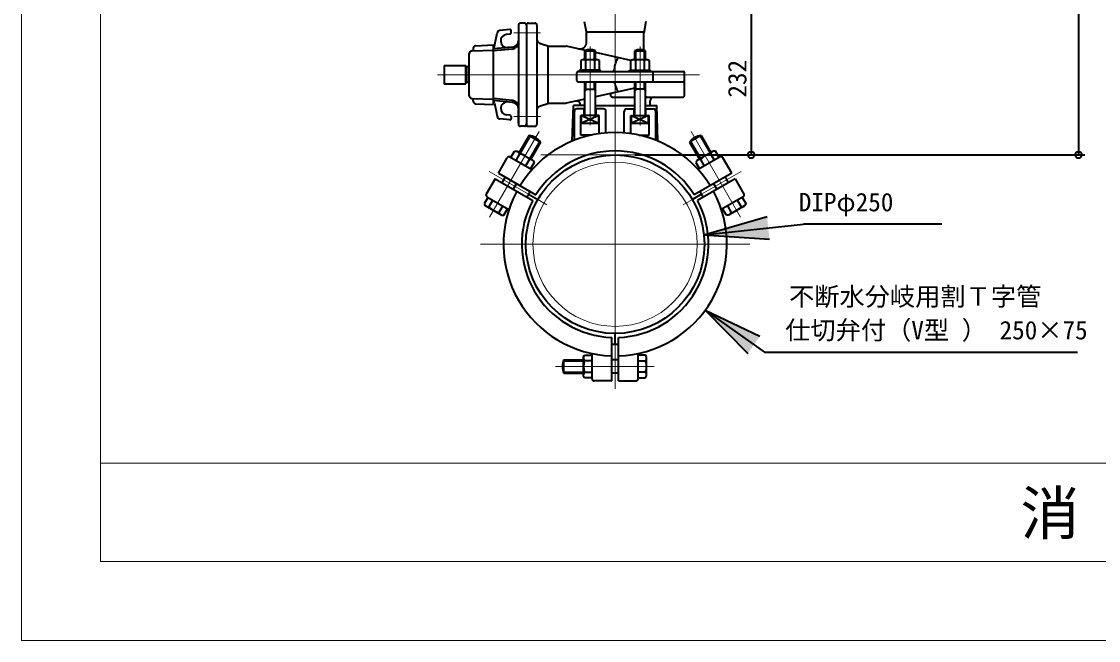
# Model space of a CAD drawing. Units: millimetres at full size, sheet at 1:20; details may follow other scales. Extents: x -5952 to 5966, y -3160 to 3160.
# Drawn here: x -4147 to -2508, y -920 to 22 of the extents above; entities that cross this region are included whole.
import ezdxf
from ezdxf.enums import TextEntityAlignment as Align

# ---------------------------------------------------------------- set-up
doc = ezdxf.new("R2010")
doc.units = ezdxf.units.MM
doc.header["$LTSCALE"] = 20
doc.header["$PDMODE"] = 32
doc.header["$PDSIZE"] = 10
for name, color, linetype, lineweight in [('0-5_TEMP01', 3, 'Continuous', 18), ('0-6_T字管', 6, 'Continuous', 35), ('0-8_細線', 7, 'Continuous', 9), ('0-A_図面標題', 3, 'Continuous', 18), ('0-B_図面枠', 3, 'Continuous', 18), ('0-C_寸法', 1, 'Continuous', 40)]:
    doc.layers.add(name, color=color, linetype=linetype, lineweight=lineweight)
doc.styles.add('ＭＳ ゴシック', font='')
doc.styles.get('ＭＳ ゴシック').set_extended_font_data('MS Gothic')

msp = doc.modelspace()

# ---------------------------------------------------------------- linework, layer by layer
at = {"layer": '0-5_TEMP01'}
for p, q in [((-4146.91, 3160.37), (-4146.91, -919.63)), ((-3243.76, -452.44), (-3243.76, 88.66)), ((-3397.8, 4.86), (-3357.12, 4.86)), ((-3281.77, -135.23), (-3281.77, -15.86)), ((-3205.77, -135.82), (-3205.77, -15.86)), ((-3514.21, -58.64), (-3115.53, -58.64)), ((-3397.8, -122.14), (-3357.12, -122.14)), ((-3434.64, -275.25), (-3359.54, -145.17)), ((-3052.89, -275.25), (-3127.99, -145.17)), ((-3356.52, -180.84), (-3131.01, -180.84)), ((-3435.61, -205.88), (-3375.4, -240.64)), ((-3051.92, -205.88), (-3112.13, -240.64)), ((-3361.37, -248.74), (-3347.42, -256.8)), ((-3126.16, -248.74), (-3140.12, -256.8)), ((-3448.67, -316.64), (-3038.86, -316.64)), ((-3243.76, -536.75), (-3243.76, -468.64)), ((-3184.18, -502.64), (-3334.38, -502.64)), ((-4146.91, -919.63), (1793.09, -919.63))]:
    msp.add_line(p, q, dxfattribs=at)
at = {"layer": '0-6_T字管'}
for p, q in [((-3390.76, 16.86), (-3390.76, -134.14)), ((-3381.77, 19.86), (-3387.77, 19.86)), ((-3378.76, 16.86), (-3378.76, -134.14)), ((-3375.77, 19.86), (-3365.76, 19.86)), ((-3362.77, 16.86), (-3362.77, -134.14)), ((-3290.7, 22.24), (-3287.26, 4.36)), ((-3196.82, 22.24), (-3200.27, 4.36)), ((-3427.06, -15.37), (-3423.39, 4.64)), ((-3403.96, 10.16), (-3418.95, 8.71)), ((-3403.58, 3.17), (-3408.81, 2.66)), ((-3401.77, 5.15), (-3401.77, 8.17)), ((-3287.26, 6.35), (-3200.27, 6.35)), ((-3287.26, -9.52), (-3287.26, 4.36)), ((-3200.27, -21.34), (-3200.27, 4.36)), ((-3455.93, -14.49), (-3428.76, -13.38)), ((-3428.76, -103.9), (-3428.76, -13.38)), ((-3358.66, -10.51), (-3344.77, -15.14)), ((-3345.77, -102.14), (-3345.77, -15.14)), ((-3344.77, -15.14), (-3318.11, -15.14)), ((-3288.52, -21.7), (-3318.11, -15.14)), ((-3465.76, -90.8), (-3465.76, -26.48)), ((-3461.93, -22.48), (-3428.76, -21.14)), ((-3459.76, -18.48), (-3459.76, -22.4)), ((-3399.81, -16.56), (-3428.76, -19.36)), ((-3399.81, -19.57), (-3428.76, -22.36)), ((-3399.81, -16.56), (-3406.89, -17.25)), ((-3289.76, -35.64), (-3289.76, -22.14)), ((-3289.76, -22.14), (-3273.77, -22.14)), ((-3288.27, -35.64), (-3288.27, -22.14)), ((-3275.27, -35.64), (-3275.27, -22.14)), ((-3273.77, -35.64), (-3273.77, -22.14)), ((-3219.62, -36.98), (-3273.77, -24.98)), ((-3213.77, -35.64), (-3213.77, -22.14)), ((-3213.77, -22.14), (-3197.76, -22.14)), ((-3212.26, -35.64), (-3212.26, -22.14)), ((-3199.27, -35.64), (-3199.27, -22.14)), ((-3197.76, -35.64), (-3197.76, -22.14)), ((-3503.76, -44.89), (-3470.77, -44.89)), ((-3470.77, -72.39), (-3470.77, -44.89)), ((-3469.96, -46.64), (-3470.77, -47.11)), ((-3469.96, -46.64), (-3469.96, -70.64)), ((-3295.62, -37), (-3293.27, -35.64)), ((-3295.62, -51.64), (-3295.62, -37)), ((-3293.27, -35.64), (-3270.26, -35.64)), ((-3288.7, -37), (-3288.7, -51.64)), ((-3274.84, -51.64), (-3274.84, -37)), ((-3270.26, -35.64), (-3267.91, -37)), ((-3267.91, -37), (-3267.91, -51.64)), ((-3219.62, -37), (-3217.26, -35.64)), ((-3219.62, -51.64), (-3219.62, -37)), ((-3217.26, -35.64), (-3194.27, -35.64)), ((-3212.69, -37), (-3212.69, -51.64)), ((-3198.84, -51.64), (-3198.84, -37)), ((-3194.27, -35.64), (-3191.91, -37)), ((-3191.91, -37), (-3191.91, -51.64)), ((-3378.76, -58.64), (-3378.76, -134.14)), ((-3301.77, -67.64), (-3301.77, -55.64)), ((-3299.76, -53.64), (-3140.26, -53.64)), ((-3265.76, -51.64), (-3297.76, -51.64)), ((-3297.76, -53.64), (-3297.76, -51.64)), ((-3265.76, -53.64), (-3265.76, -51.64)), ((-3221.76, -51.64), (-3189.76, -51.64)), ((-3221.76, -53.64), (-3221.76, -51.64)), ((-3189.76, -53.64), (-3189.76, -51.64)), ((-3185.77, -69.64), (-3185.77, -53.64)), ((-3138.27, -90.64), (-3138.27, -55.64)), ((-3299.76, -69.64), (-3205.77, -69.64)), ((-3289.76, -120.64), (-3289.76, -69.64)), ((-3288.27, -80.64), (-3289.76, -83.24)), ((-3289.76, -80.64), (-3273.77, -80.64)), ((-3288.27, -80.64), (-3288.27, -69.64)), ((-3275.27, -80.64), (-3275.27, -69.64)), ((-3275.27, -80.64), (-3273.77, -83.24)), ((-3273.77, -120.64), (-3273.77, -69.64)), ((-3213.77, -79.01), (-3273.77, -92.31)), ((-3213.77, -120.64), (-3213.77, -69.64)), ((-3197.76, -80.64), (-3213.77, -80.64)), ((-3212.26, -80.64), (-3213.77, -83.24)), ((-3212.26, -80.64), (-3212.26, -69.64)), ((-3205.77, -69.64), (-3140.26, -69.64)), ((-3199.27, -80.64), (-3199.27, -69.64)), ((-3199.27, -80.64), (-3197.76, -83.24)), ((-3197.76, -120.64), (-3197.76, -69.64)), ((-3461.93, -94.8), (-3428.76, -96.14)), ((-3459.76, -98.8), (-3459.76, -94.89)), ((-3399.81, -97.71), (-3428.76, -94.92)), ((-3399.81, -100.72), (-3428.76, -97.93)), ((-3289.76, -95.86), (-3318.11, -102.14)), ((-3247.87, -92.64), (-3213.77, -92.64)), ((-3197.76, -92.64), (-3140.26, -92.64)), ((-3455.93, -102.8), (-3428.76, -103.9)), ((-3427.06, -101.91), (-3423.39, -121.92)), ((-3390.76, -132.14), (-3390.76, -112.14)), ((-3362.77, -112.14), (-3362.77, -132.14)), ((-3358.66, -106.78), (-3344.77, -102.14)), ((-3345.77, -102.14), (-3318.11, -102.14)), ((-3308.92, -159.62), (-3307.27, -105.64)), ((-3289.76, -105.64), (-3307.27, -105.64)), ((-3305.77, -158.35), (-3305.77, -114.64)), ((-3289.76, -110.64), (-3301.77, -110.64)), ((-3297.01, -105.64), (-3297.01, -103.7)), ((-3290.76, -120.64), (-3290.76, -110.64)), ((-3273.77, -105.64), (-3213.77, -105.64)), ((-3261.76, -110.64), (-3273.77, -110.64)), ((-3272.76, -120.64), (-3272.76, -110.64)), ((-3257.76, -147.22), (-3257.76, -114.64)), ((-3229.76, -147.22), (-3229.76, -114.64)), ((-3225.77, -110.64), (-3213.77, -110.64)), ((-3214.76, -120.64), (-3214.76, -110.64)), ((-3197.76, -105.64), (-3180.26, -105.64)), ((-3197.76, -110.64), (-3185.77, -110.64)), ((-3196.76, -120.64), (-3196.76, -110.64)), ((-3190.51, -105.64), (-3190.51, -98.64)), ((-3181.77, -158.35), (-3181.77, -114.64)), ((-3178.61, -159.62), (-3180.26, -105.64)), ((-3403.96, -127.45), (-3418.95, -126)), ((-3403.58, -120.45), (-3408.81, -119.94)), ((-3401.77, -122.44), (-3401.77, -125.46)), ((-3295.77, -150.64), (-3295.77, -120.64)), ((-3267.76, -120.64), (-3295.77, -120.64)), ((-3268.76, -120.64), (-3294.77, -132.64)), ((-3294.77, -132.64), (-3294.77, -120.64)), ((-3267.76, -148.34), (-3267.76, -120.64)), ((-3219.77, -120.64), (-3191.76, -120.64)), ((-3219.77, -148.34), (-3219.77, -120.64)), ((-3192.76, -120.64), (-3218.76, -132.64)), ((-3218.76, -120.64), (-3192.76, -132.64)), ((-3218.76, -132.64), (-3218.76, -120.64)), ((-3192.76, -132.64), (-3192.76, -120.64)), ((-3191.76, -150.64), (-3191.76, -120.64)), ((-3381.77, -137.14), (-3387.77, -137.14)), ((-3375.77, -137.14), (-3365.76, -137.14)), ((-3294.77, -132.64), (-3268.76, -132.64)), ((-3218.76, -132.64), (-3192.76, -132.64)), ((-3374.5, -151.09), (-3389.5, -177.07)), ((-3373.21, -151.84), (-3388.21, -177.83)), ((-3374.5, -151.09), (-3357.18, -161.09)), ((-3358.49, -160.34), (-3373.49, -186.32)), ((-3357.18, -161.09), (-3372.19, -187.07)), ((-3280.43, -150.64), (-3295.77, -150.64)), ((-3207.11, -150.64), (-3191.76, -150.64)), ((-3113.03, -151.09), (-3130.35, -161.09)), ((-3130.35, -161.09), (-3115.34, -187.07)), ((-3129.05, -160.34), (-3114.05, -186.32)), ((-3114.32, -151.84), (-3099.32, -177.83)), ((-3113.03, -151.09), (-3098.03, -177.07)), ((-3402.34, -184.67), (-3396.66, -174.83)), ((-3396.66, -174.83), (-3393.41, -174.83)), ((-3389.16, -179.16), (-3394.85, -189)), ((-3393.41, -174.83), (-3368.29, -189.33)), ((-3094.13, -174.83), (-3119.25, -189.33)), ((-3098.37, -179.16), (-3092.69, -189)), ((-3090.87, -174.83), (-3094.13, -174.83)), ((-3085.19, -184.67), (-3090.87, -174.83)), ((-3421.4, -208.31), (-3407.9, -184.93)), ((-3403.8, -183.83), (-3370.34, -203.16)), ((-3379.85, -197.66), (-3374.16, -187.81)), ((-3366.66, -192.15), (-3372.35, -201.99)), ((-3368.29, -189.33), (-3366.66, -192.15)), ((-3119.25, -189.33), (-3120.87, -192.15)), ((-3120.87, -192.15), (-3115.19, -201.99)), ((-3083.73, -183.83), (-3117.19, -203.16)), ((-3107.69, -197.66), (-3113.37, -187.81)), ((-3066.13, -208.31), (-3079.64, -184.93)), ((-3421.4, -208.31), (-3364.16, -241.36)), ((-3066.13, -208.31), (-3123.36, -241.36)), ((-3426.4, -216.98), (-3439.9, -240.35)), ((-3426.4, -216.98), (-3369.17, -250.01)), ((-3411.01, -214.31), (-3416.01, -222.97)), ((-3393.68, -224.31), (-3398.68, -232.98)), ((-3061.14, -216.98), (-3118.36, -250.01)), ((-3093.85, -224.31), (-3088.85, -232.98)), ((-3076.53, -214.31), (-3071.53, -222.97)), ((-3061.14, -216.98), (-3047.64, -240.35)), ((-3437.34, -245.29), (-3443.03, -255.14)), ((-3438.8, -244.45), (-3405.34, -263.78)), ((-3375.4, -240.64), (-3361.37, -248.74)), ((-3112.13, -240.64), (-3126.16, -248.74)), ((-3048.73, -244.45), (-3082.2, -263.78)), ((-3050.19, -245.29), (-3044.5, -255.14)), ((-3443.03, -255.14), (-3441.41, -257.96)), ((-3441.41, -257.96), (-3416.29, -272.46)), ((-3435.53, -259.47), (-3429.85, -249.62)), ((-3414.84, -258.29), (-3420.53, -268.13)), ((-3072.69, -258.29), (-3067, -268.13)), ((-3046.13, -257.96), (-3071.24, -272.46)), ((-3052, -259.47), (-3057.69, -249.62)), ((-3044.5, -255.14), (-3046.13, -257.96)), ((-3416.29, -272.46), (-3413.03, -272.46)), ((-3413.03, -272.46), (-3407.35, -262.62)), ((-3074.5, -272.46), (-3080.19, -262.62)), ((-3071.24, -272.46), (-3074.5, -272.46)), ((-3248.77, -524.64), (-3248.77, -458.55)), ((-3243.76, -468.64), (-3243.76, -452.44)), ((-3238.77, -524.64), (-3238.77, -458.55)), ((-3291.77, -488.14), (-3290.14, -485.32)), ((-3291.77, -517.14), (-3291.77, -488.14)), ((-3290.14, -485.32), (-3278.76, -485.32)), ((-3278.76, -521.64), (-3278.76, -483)), ((-3208.76, -521.64), (-3208.76, -483)), ((-3197.39, -485.32), (-3208.76, -485.32)), ((-3195.77, -488.14), (-3197.39, -485.32)), ((-3195.77, -517.14), (-3195.77, -488.14)), ((-3321.76, -512.64), (-3321.76, -492.64)), ((-3321.76, -492.64), (-3291.77, -492.64)), ((-3321.76, -494.14), (-3291.77, -494.14)), ((-3278.76, -493.98), (-3290.14, -493.98)), ((-3238.77, -492.64), (-3248.77, -492.64)), ((-3208.76, -493.98), (-3197.39, -493.98)), ((-3321.76, -511.14), (-3291.77, -511.14)), ((-3321.76, -512.64), (-3291.77, -512.64)), ((-3290.14, -519.96), (-3291.77, -517.14)), ((-3290.14, -511.31), (-3278.76, -511.31)), ((-3278.76, -519.96), (-3290.14, -519.96)), ((-3238.77, -512.64), (-3248.77, -512.64)), ((-3197.39, -511.31), (-3208.76, -511.31)), ((-3208.76, -519.96), (-3197.39, -519.96)), ((-3197.39, -519.96), (-3195.77, -517.14)), ((-3248.77, -524.64), (-3275.77, -524.64)), ((-3238.77, -524.64), (-3211.76, -524.64))]:
    msp.add_line(p, q, dxfattribs=at)
for points in [[(-3503.76, -44.89), (-3503.76, -72.39), (-3470.77, -72.39)], [(-3465.76, -46.64), (-3469.96, -46.64), (-3470.77, -47.11)], [(-3465.76, -70.64), (-3469.96, -70.64), (-3470.77, -70.18)], [(-3294.77, -120.64), (-3268.76, -132.64), (-3268.76, -120.64)]]:
    msp.add_lwpolyline(points, dxfattribs=at)
msp.add_circle((-3243.76, -316.64), 135.8, dxfattribs=at)
for centre, radius, start, end in [((-3387.77, 16.86), 3, 90, 180), ((-3381.77, 16.86), 3, 0, 90), ((-3375.77, 16.86), 3, 90, 180), ((-3365.76, 16.86), 3, 0, 90), ((-3418.47, 3.74), 5, 95.5, 169.621), ((-3407.86, -7.29), 10, 95.5, 275.5), ((-3403.76, 8.17), 2, 0, 95.5), ((-3403.76, 5.15), 2, 275.5, 0), ((-3455.77, -18.48), 4, 92.321, 180), ((-3431.97, -14.47), 5, 309.889, 349.621), ((-3400.77, -6.61), 10, 275.5, 0), ((-3400.77, -9.62), 10, 275.5, 0), ((-3356.77, -4.82), 6, 180, 251.565), ((-3297.26, -9.52), 10, 257.5, 0), ((-3461.76, -26.48), 4, 92.321, 180), ((-3281.77, -42.73), 22.09, 68.761, 111.239), ((-3185.77, -58.64), 60, 154.179, 172.705), ((-3205.77, -42.73), 22.09, 68.761, 111.239), ((-3292.16, -40.73), 5.09, 47.117, 90), ((-3281.77, -53.96), 18.32, 67.781, 112.219), ((-3271.38, -40.73), 5.09, 90, 132.883), ((-3216.16, -40.73), 5.09, 47.117, 90), ((-3205.77, -53.96), 18.32, 67.781, 112.219), ((-3195.38, -40.73), 5.09, 90, 132.883), ((-3299.76, -55.64), 2, 90, 180), ((-3248.26, -50.64), 3, 270, 352.705), ((-3140.26, -55.64), 2, 0, 90), ((-3299.76, -67.64), 2, 180, 270), ((-3247.19, -72.64), 3, 12.84, 90), ((-3185.77, -58.64), 60, 192.84, 205.821), ((-3194.27, -75.64), 6, 90, 125.685), ((-3140.26, -67.64), 2, 270, 0), ((-3461.76, -90.8), 4, 180, 267.679), ((-3400.77, -107.67), 10, 0, 84.5), ((-3247.87, -89.64), 3, 102.5, 270), ((-3194.27, -86.64), 6, 234.315, 270), ((-3184.52, -98.64), 6, 90, 180), ((-3140.26, -90.64), 2, 270, 0), ((-3455.77, -98.8), 4, 180, 267.679), ((-3431.97, -102.81), 5, 10.379, 50.111), ((-3407.86, -109.99), 10, 90, 264.5), ((-3400.77, -110.67), 10, 0, 84.5), ((-3356.77, -112.46), 6, 108.435, 180), ((-3301.77, -114.64), 4, 90, 180), ((-3302.02, -103.7), 5, 0, 102.5), ((-3261.76, -114.64), 4, 0, 90), ((-3225.77, -114.64), 4, 90, 180), ((-3185.77, -114.64), 4, 0, 90), ((-3418.47, -121.03), 5, 190.379, 264.5), ((-3403.76, -125.46), 2, 264.5, 0), ((-3403.76, -122.44), 2, 0, 84.5), ((-3387.77, -134.14), 3, 180, 270), ((-3243.76, -316.64), 170, 31.685, 148.315), ((-3381.77, -134.14), 3, 270, 0), ((-3375.77, -134.14), 3, 180, 270), ((-3365.76, -134.14), 3, 270, 0), ((-3377.84, -176.88), 26, 37.38, 82.62), ((-3109.68, -176.88), 26, 97.38, 142.62), ((-3395.38, -181.27), 6.57, 18.781, 60), ((-3392.77, -202.72), 23.84, 38.702, 81.298), ((-3243.76, -316.64), 142, 32.018, 147.982), ((-3094.76, -202.72), 23.84, 98.702, 141.298), ((-3092.15, -181.27), 6.57, 120, 161.219), ((-3405.3, -186.43), 3, 60, 150), ((-3372.88, -194.26), 6.57, 60, 101.219), ((-3114.65, -194.26), 6.57, 78.781, 120), ((-3082.23, -186.43), 3, 30, 120), ((-3437.3, -241.86), 3, 150, 240), ((-3243.76, -316.64), 170, 151.685, 268.315), ((-3243.76, -316.64), 152, 148.115, 151.885), ((-3243.76, -316.64), 170, 271.685, 28.315), ((-3243.76, -316.64), 152, 28.115, 31.885), ((-3050.23, -241.86), 3, 300, 30), ((-3436.81, -253.03), 6.57, 240, 281.219), ((-3416.93, -244.57), 23.84, 218.702, 261.298), ((-3243.76, -316.64), 142, 152.018, 267.982), ((-3243.76, -316.64), 142, 272.018, 27.982), ((-3070.61, -244.57), 23.84, 278.702, 321.298), ((-3050.72, -253.03), 6.57, 258.781, 300), ((-3414.31, -266.01), 6.57, 198.781, 240), ((-3073.22, -266.01), 6.57, 300, 341.219), ((-3243.76, -316.64), 152, 268.115, 271.885), ((-3285.19, -489.65), 6.57, 180, 221.219), ((-3202.34, -489.65), 6.57, 318.781, 0), ((-3297.76, -502.64), 26, 157.38, 202.62), ((-3267.93, -502.64), 23.84, 158.702, 201.298), ((-3219.61, -502.64), 23.84, 338.702, 21.298), ((-3285.19, -515.63), 6.57, 138.781, 180), ((-3275.77, -521.64), 3, 180, 270), ((-3211.76, -521.64), 3, 270, 0), ((-3202.34, -515.63), 6.57, 0, 41.219)]:
    msp.add_arc(centre, radius, start, end, dxfattribs=at)
at = {"layer": '0-8_細線'}
for radius in [135.8, 125]:
    msp.add_circle((-3243.76, -316.64), radius, dxfattribs=at)
at = {"layer": '0-A_図面標題'}
msp.add_line((-4026.9, -649.63), (1673.1, -649.63), dxfattribs=at)
at = {"layer": '0-B_図面枠'}
msp.add_lwpolyline([(-4026.9, 3040.37), (1673.1, 3040.37), (1673.1, -799.63), (-4026.9, -799.63)], close=True, dxfattribs=at)
at = {"layer": '0-C_寸法'}
for p, q in [((-2538.79, 919.16), (-2538.79, -180.84)), ((-3036.68, 51.36), (-3036.68, -180.84)), ((-3213.77, -180.84), (-2528.79, -180.84)), ((-3213.77, -180.84), (-3026.68, -180.84)), ((-3108.73, -302.25), (-3012.64, -274.55)), ((-3108.73, -302.25), (-2957.1, -286.09)), ((-2746.58, -286.09), (-2957.1, -286.09)), ((-3108.73, -302.25), (-3008.97, -309.08)), ((-3106.71, -417.22), (-3016.34, -481.08)), ((-3106.71, -417.22), (-3023.3, -456.55)), ((-3106.71, -417.22), (-3041.78, -482.7)), ((-3016.34, -481.08), (-2539.97, -481.08))]:
    msp.add_line(p, q, dxfattribs=at)
for p in [(-3036.68, -180.84), (-2538.79, -180.84)]:
    msp.add_point(p, dxfattribs=at)
for points in [[(-3012.64, -274.55), (-3008.97, -309.08), (-3108.73, -302.25)], [(-3023.3, -456.55), (-3041.78, -482.7), (-3106.71, -417.22)]]:
    msp.add_solid(points, dxfattribs=at)

# ---------------------------------------------------------------- texts
at = {"layer": '0-A_図面標題', "style": 'ＭＳ ゴシック'}
msp.add_text('消\u3000火\u3000栓\u3000室\u3000標\u3000準\u3000図\u3000０６\u3000（配水管径φ２５０）', height=65.69, dxfattribs=at).set_placement((-2626.9, -778.39), align=Align.BOTTOM_LEFT)
at = {"layer": '0-C_寸法', "style": 'ＭＳ ゴシック'}
msp.add_text('232', height=28.15, rotation=90, dxfattribs=at).set_placement((-3035.47, -93.54), align=Align.BOTTOM_LEFT)
for s, p in [('DIPφ250', (-2964.31, -275.06)), ('不断水分岐用割Ｔ字管', (-2979.15, -418.68)), ('仕切弁付（V型 ） 250×75', (-2985.01, -469.93))]:
    msp.add_text(s, height=28.15, dxfattribs=at).set_placement(p, align=Align.BOTTOM_LEFT)

doc.saveas('drawing.dxf')
